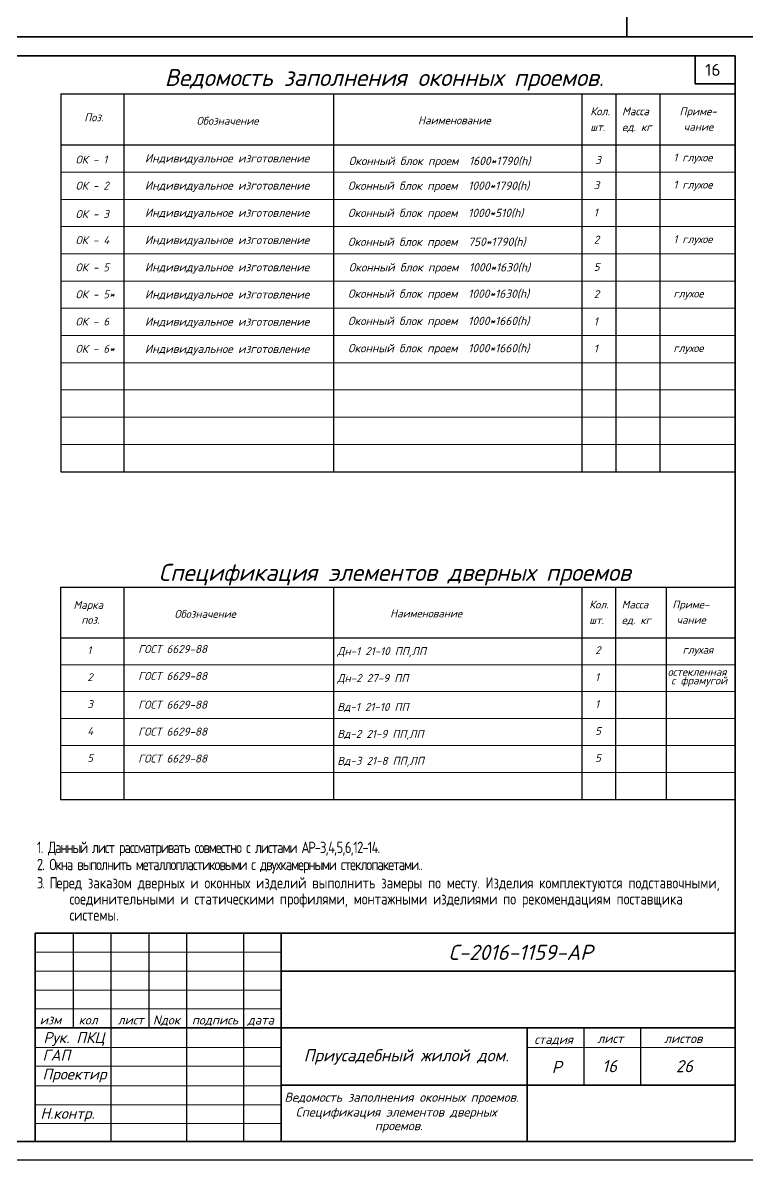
# Model space of a CAD drawing. Extents: x -12289450 to -10763036, y -7834513 to -6150123.
# Drawn here: x -11044005 to -11034430, y -7709386 to -7694349 of the extents above; entities that cross this region are included whole.
import ezdxf

# ---------------------------------------------------------------- set-up
doc = ezdxf.new("R2010")
doc.units = 0
doc.header["$LTSCALE"] = 25
for name, color, linetype in [('Annotation - Text', 7, 'Continuous'), ('ArchiCAD', 7, 'Continuous'), ('kassa', 7, 'Continuous'), ('Новое', 51, 'Continuous')]:
    doc.layers.add(name, color=color, linetype=linetype)
doc.layers.add('Рамка', color=7, linetype='Continuous', lineweight=0)
doc.layers.add('Текст AMS', color=7, linetype='Continuous', lineweight=9)
doc.styles.add('ARIAL', font='isocpeui.ttf')
doc.styles.add('gismo', font='isocpeui.ttf')
doc.styles.add('GOST 2.304', font='cs_gost2304.shx')
doc.styles.get("Standard").update_dxf_attribs({"font": 'arial.ttf'})

msp = doc.modelspace()

# ---------------------------------------------------------------- linework, layer by layer
at = {"lineweight": 30}
for p, q in [((-11043502.4, -7695288.5), (-11034589.6, -7695288.5)), ((-11043502.4, -7695288.5), (-11043502.4, -7700283.5)), ((-11042667.4, -7695288.5), (-11042667.4, -7700283.5)), ((-11039899.9, -7695288.5), (-11039899.9, -7700283.5)), ((-11036614.6, -7695288.5), (-11036614.6, -7700283.5)), ((-11036164.6, -7695288.5), (-11036164.6, -7700283.5)), ((-11035586.7, -7695288.5), (-11035586.7, -7700283.5)), ((-11034589.6, -7695446.2), (-11034589.6, -7699361.2)), ((-11043502.4, -7695963.5), (-11034589.6, -7695963.5)), ((-11043502.4, -7700283.5), (-11034589.6, -7700283.5)), ((-11043504.2, -7701810.7), (-11034589.6, -7701810.7)), ((-11043504.2, -7701810.7), (-11043504.2, -7704616.8)), ((-11042667.4, -7701810.7), (-11042667.4, -7704616.8)), ((-11039899.9, -7701810.7), (-11039899.9, -7704616.8)), ((-11036614.6, -7701810.7), (-11036614.6, -7704616.8)), ((-11036169.1, -7701810.7), (-11036169.1, -7704616.8)), ((-11035501, -7701810.7), (-11035501, -7704616.8)), ((-11043504.2, -7702478.8), (-11034589.6, -7702478.8)), ((-11043504.2, -7704616.8), (-11034589.6, -7704616.8))]:
    msp.add_line(p, q, dxfattribs=at)
at = {"layer": 'ArchiCAD', "color": 7, "linetype": 'Continuous', "lineweight": 35}
for p, q in [((-11043839.5, -7706386.1), (-11034589.6, -7706386.1)), ((-11040589.5, -7706386.1), (-11040589.5, -7709136)), ((-11040589.5, -7706886.1), (-11034589.6, -7706886.1)), ((-11043839.5, -7707636), (-11034589.6, -7707636)), ((-11037339.5, -7707636), (-11037339.5, -7709136)), ((-11040589.5, -7708394), (-11034589.6, -7708394))]:
    msp.add_line(p, q, dxfattribs=at)
for points in [[(-11054339.4, -7694786.2), (-11034589.6, -7694786.2), (-11034589.6, -7709136), (-11054339.4, -7709136)], [(-11034589.6, -7709136), (-11043839.5, -7709136), (-11043839.5, -7706386.1), (-11034589.6, -7706386.1), (-11034589.6, -7709136)]]:
    msp.add_lwpolyline(points, close=True, dxfattribs=at)
at = {"layer": 'ArchiCAD', "color": 7, "linetype": 'Continuous', "lineweight": 35, "extrusion": (1, 0, 0), "elevation": -11035118.6}
msp.add_lwpolyline([(-7694786.2, 0), (-7695156.5, 0)], dxfattribs=at)
at = {"layer": 'ArchiCAD', "color": 7, "linetype": 'Continuous', "lineweight": 35, "extrusion": (0, 1, 0), "elevation": -7695156.5}
msp.add_lwpolyline([(11035118.6, 0), (11034589.6, 0)], dxfattribs=at)
at = {"layer": 'kassa', "lineweight": 15}
for p, q in [((-11043839.5, -7706636.1), (-11040589.5, -7706636.1)), ((-11040589.5, -7706886.1), (-11043839.5, -7706886.1)), ((-11043839.5, -7707136.1), (-11040589.5, -7707136.1)), ((-11043839.5, -7707386), (-11040589.5, -7707386)), ((-11043839.5, -7707894), (-11040589.5, -7707894)), ((-11037339.5, -7707894), (-11034589.6, -7707894)), ((-11043839.5, -7708144), (-11040589.5, -7708144)), ((-11043839.5, -7708401.9), (-11040589.5, -7708401.9)), ((-11043839.5, -7708651.9), (-11040589.5, -7708651.9)), ((-11043839.5, -7708901.9), (-11040589.5, -7708901.9))]:
    msp.add_line(p, q, dxfattribs=at)
at = {"layer": 'Новое', "color": 7, "linetype": 'Continuous'}
for p, q in [((-11043839.5, -7706386.1), (-11043839.5, -7709136)), ((-11043339.5, -7706386.1), (-11043339.5, -7707636)), ((-11042839.5, -7706386.1), (-11042839.5, -7709136)), ((-11042339.5, -7706386.1), (-11042339.5, -7707636)), ((-11041839.5, -7706386.1), (-11041839.5, -7709136)), ((-11041089.5, -7706386.1), (-11041089.5, -7709136)), ((-11036589.5, -7707636), (-11036589.5, -7708394)), ((-11035839.5, -7707636), (-11035839.5, -7708394))]:
    msp.add_line(p, q, dxfattribs=at)
for points in [[(-11067519.3, -7672261.3), (-11036019.4, -7672261.3), (-11036019.4, -7694536.2), (-11067519.3, -7694536.2)], [(-11036019.4, -7672261.3), (-11004519.6, -7672261.3), (-11004519.6, -7694536.2), (-11036019.4, -7694536.2)], [(-11036019.4, -7672261.3), (-11004519.6, -7672261.3), (-11004519.6, -7694536.2), (-11036019.4, -7694536.2)], [(-11055339.4, -7694536.2), (-11034339.6, -7694536.2), (-11034339.6, -7709386), (-11055339.4, -7709386)], [(-11055339.4, -7694536.2), (-11034339.6, -7694536.2), (-11034339.6, -7709386), (-11055339.4, -7709386)]]:
    msp.add_lwpolyline(points, close=True, dxfattribs=at)
at = {"layer": 'Рамка', "color": 0}
for p, q in [((-11034589.6, -7695533.8), (-11034589.6, -7699088.8)), ((-11043502.4, -7696323.5), (-11034589.6, -7696323.5)), ((-11043502.4, -7696683.5), (-11034589.6, -7696683.5)), ((-11043502.4, -7697043.5), (-11034589.6, -7697043.5)), ((-11043502.4, -7697403.5), (-11034589.6, -7697403.5)), ((-11043502.4, -7697763.5), (-11034589.6, -7697763.5)), ((-11043502.4, -7698123.5), (-11034589.6, -7698123.5)), ((-11043502.4, -7698483.5), (-11034589.6, -7698483.5)), ((-11043502.4, -7698843.5), (-11034589.6, -7698843.5)), ((-11043502.4, -7699203.5), (-11034589.6, -7699203.5)), ((-11043502.4, -7699563.5), (-11034589.6, -7699563.5)), ((-11043502.4, -7699923.5), (-11034589.6, -7699923.5)), ((-11043502.4, -7700283.5), (-11034589.6, -7700283.5)), ((-11043502.4, -7700283.5), (-11034589.6, -7700283.5)), ((-11043504.2, -7702835.1), (-11034589.6, -7702835.1)), ((-11043504.2, -7703191.5), (-11034589.6, -7703191.5)), ((-11043504.2, -7703547.8), (-11034589.6, -7703547.8)), ((-11043504.2, -7703904.1), (-11034589.6, -7703904.1)), ((-11043504.2, -7703904.1), (-11034589.6, -7703904.1)), ((-11043504.2, -7704260.4), (-11034589.6, -7704260.4)), ((-11043504.2, -7704616.8), (-11034589.6, -7704616.8))]:
    msp.add_line(p, q, dxfattribs=at)

# ---------------------------------------------------------------- texts
at = {"insert": (-11034986.6, -7694892), "char_height": 158.71, "width": 302.305, "attachment_point": 1}
msp.add_mtext('{\\Fsimplex|c204;1\\Fsimplex|c0;6}', dxfattribs=at)
at = {"color": 5, "linetype": 'Continuous', "ltscale": 20, "char_height": 150, "attachment_point": 1, "line_spacing_factor": 0.85, "style": 'GOST 2.304'}
for s, insert, width in [('\\pi-432.9,l432.9,t432.9;\\P{\\T0.85;1. Данный лист рассматривать совместно с листами АР-3,4,5,6,12-14.}', (-11043818.4, -7704963), 8755.946), ('\\pi-432.9,l432.9,t432.9;\\P{\\T0.85;2. Окна выполнить металлопластиковыми с двухкамерными стеклопакетами..}', (-11043818.4, -7705188.8), 8755.946), ('\\pi-432.9,l432.9,t432.9;\\P{\\T0.85;3. П}еред заказом дверных и оконных изделий выполнить замеры по месту. Изделия комплектуются подставочными, соединительными и статическими профилями, монтажными изделиями по рекомендациям поставщика системы{\\T0.85;.}', (-11043818.4, -7705430.6), 9228.826)]:
    msp.add_mtext(s, dxfattribs=dict(at, insert=insert, width=width))
at = {"layer": 'Annotation - Text', "color": 0, "lineweight": 25, "style": 'gismo'}
for s, height, p in [('Ведомость заполнения оконных проемов.', 225, (-11042129.4, -7695185)), ('Спецификация элементов дверных проемов', 225, (-11042208, -7701727.1)), ('С-2016-1159-АР', 200.415, (-11038375.7, -7706738)), ('изм', 120.25, (-11043780.9, -7707591.5)), ('кол', 120.25, (-11043265.9, -7707591.5)), ('лист', 120.25, (-11042750.8, -7707591.5)), ('Nдок', 120.25, (-11042284.8, -7707591.5)), ('подпись', 120.25, (-11041769.8, -7707591.5)), ('дата', 120.25, (-11041034, -7707591.5)), ('Рук. ПКЦ', 144.3, (-11043731.9, -7707836.5)), ('стадия', 120.25, (-11037244.7, -7707848.8)), ('лист', 120.25, (-11036410.8, -7707836.5)), ('листов', 120.25, (-11035527.8, -7707836.5)), ('ГАП', 144.3, (-11043744.1, -7708069.3)), ('Приусадебный жилой дом.', 160.332, (-11040291.3, -7708078.9)), ('Р', 160.3, (-11037013.3, -7708233.5)), ('16', 160.33, (-11036347.3, -7708222.4)), ('26', 160.33, (-11035373.2, -7708222.4)), ('Проектир', 144.3, (-11043744.1, -7708319.3)), ('Ведомость заполнения оконных проемов.', 120, (-11040546, -7708612.9)), ('Н.контр.', 144.3, (-11043771.6, -7708839.3)), ('Спецификация элементов дверных ', 120, (-11040397.3, -7708808.7)), ('проемов.', 120, (-11039351.8, -7708989.4))]:
    msp.add_text(s, height=height, dxfattribs=at).set_placement(p)
at = {"layer": 'Текст AMS', "color": 0, "style": 'ARIAL'}
for s, height, p in [('Кол.', 104.78, (-11036504, -7695572)), ('Масса', 104.78, (-11036084.1, -7695572)), ('Приме-', 104.78, (-11035325, -7695572)), ('Поз.', 104.78, (-11043192, -7695651.7)), ('Обозначение', 104.782, (-11041708.2, -7695697.6)), ('Наименование', 104.782, (-11038780.9, -7695691.1)), ('шт.', 104.78, (-11036504, -7695780.5)), ('ед. кг', 104.78, (-11036084.1, -7695780.5)), ('чание', 104.78, (-11035268.7, -7695777.2)), ('ОК - 1', 104.78, (-11043306.9, -7696209.7)), ('Индивидуальное изготовление', 110, (-11042390, -7696194.4)), ('Оконный блок проем  1600*1790(h)', 110, (-11039695.7, -7696229.7)), ('3', 104.8, (-11036438.2, -7696216.1)), ('1 глухое', 103.71, (-11035404.9, -7696180.9)), ('ОК - 2', 104.78, (-11043306.9, -7696554.5)), ('Индивидуальное изготовление', 110, (-11042390, -7696554.4)), ('Оконный блок проем  1000*1790(h)', 110, (-11039706.6, -7696557.6)), ('3', 104.8, (-11036457.7, -7696548.7)), ('1 глухое', 103.71, (-11035404.9, -7696540.9)), ('ОК - 3', 104.78, (-11043306.9, -7696929.7)), ('Индивидуальное изготовление', 110, (-11042390, -7696914.4)), ('Оконный блок проем  1000*510(h)', 110, (-11039706.6, -7696917)), ('1', 104.8, (-11036457.7, -7696908.7)), ('ОК - 4', 104.78, (-11043306.9, -7697274.5)), ('Индивидуальное изготовление', 110, (-11042390, -7697274.4)), ('2', 104.8, (-11036457.7, -7697268.3)), ('1 глухое', 103.71, (-11035404.9, -7697260.9)), ('Оконный блок проем  750*1790(h)', 110, (-11039706.6, -7697298.6)), ('ОК - 5', 104.78, (-11043306.9, -7697634.5)), ('Индивидуальное изготовление', 110, (-11042390, -7697634.4)), ('Оконный блок проем  1000*1630(h)', 110, (-11039695.7, -7697636.5)), ('5', 104.8, (-11036457.7, -7697628.3)), ('ОК - 5*', 104.78, (-11043306.9, -7697991.2)), ('Индивидуальное изготовление', 110, (-11042390, -7697994.4)), ('Оконный блок проем  1000*1630(h)', 110, (-11039706.6, -7697985.1)), ('2', 104.8, (-11036457.7, -7697988.3)), ('глухое', 103.71, (-11035404.9, -7697980.9)), ('Оконный блок проем  1000*1660(h)', 110, (-11039706.6, -7698345.1)), ('ОК - 6', 104.78, (-11043306.9, -7698351.2)), ('Индивидуальное изготовление', 110, (-11042390, -7698354.4)), ('1', 104.8, (-11036457.7, -7698348.3)), ('ОК - 6*', 104.78, (-11043306.9, -7698711.2)), ('Индивидуальное изготовление', 110, (-11042390, -7698714.4)), ('Оконный блок проем  1000*1660(h)', 110, (-11039706.6, -7698705.1)), ('1', 104.8, (-11036457.7, -7698708.3)), ('глухое', 103.71, (-11035404.9, -7698700.9)), ('Марка', 103.71, (-11043334.6, -7702097.1)), ('Обозначение', 103.712, (-11041999, -7702215.5)), ('Наименование', 103.712, (-11039149, -7702209.2)), ('Кол.', 103.71, (-11036518.1, -7702091.2)), ('Масса', 103.71, (-11036089.6, -7702091.2)), ('Приме-', 103.71, (-11035419.1, -7702091.2)), ('поз.', 103.71, (-11043230.2, -7702294.1)), ('шт.', 103.71, (-11036518.1, -7702297.6)), ('ед. кг', 103.71, (-11036089.6, -7702297.6)), ('чание', 103.71, (-11035363.3, -7702294.4)), ('ГОСТ 6629-88', 105.809, (-11042479.3, -7702681.5)), ('1', 103.7, (-11043151.1, -7702694.8)), ('Дн-1 21-10 ПП,ЛП', 105.809, (-11039847.7, -7702708.9)), ('2', 103.7, (-11036440.1, -7702694.8)), ('глухая', 103.71, (-11035283.7, -7702689.2)), ('2', 103.7, (-11043151.1, -7703051.2)), ('ГОСТ 6629-88', 105.809, (-11042479.3, -7703037.8)), ('Дн-2 27-9 ПП', 105.809, (-11039847.7, -7703065.2)), ('1', 103.7, (-11036440.1, -7703051.2)), ('остекленная', 103.712, (-11035481.9, -7702982.2)), ('c фрамугой', 103.71, (-11035437.8, -7703095.3)), ('3', 103.7, (-11043151.1, -7703407.5)), ('ГОСТ 6629-88', 105.809, (-11042479.3, -7703416.4)), ('1', 103.7, (-11036440.1, -7703407.5)), ('Вд-1 21-10 ПП', 105.809, (-11039847.7, -7703446.5)), ('4', 103.7, (-11043151.1, -7703763.8)), ('ГОСТ 6629-88', 105.809, (-11042479.3, -7703772.7)), ('Вд-2 21-9 ПП,ЛП', 105.809, (-11039847.7, -7703802.8)), ('5', 103.7, (-11036440.1, -7703763.8)), ('5', 103.7, (-11043151.1, -7704120.1)), ('ГОСТ 6629-88', 105.809, (-11042479.3, -7704129.1)), ('Вд-3 21-8 ПП,ЛП', 105.809, (-11039847.7, -7704159.1)), ('5', 103.7, (-11036440.1, -7704120.1))]:
    msp.add_text(s, height=height, dxfattribs=at).set_placement(p)

doc.saveas('drawing.dxf')
